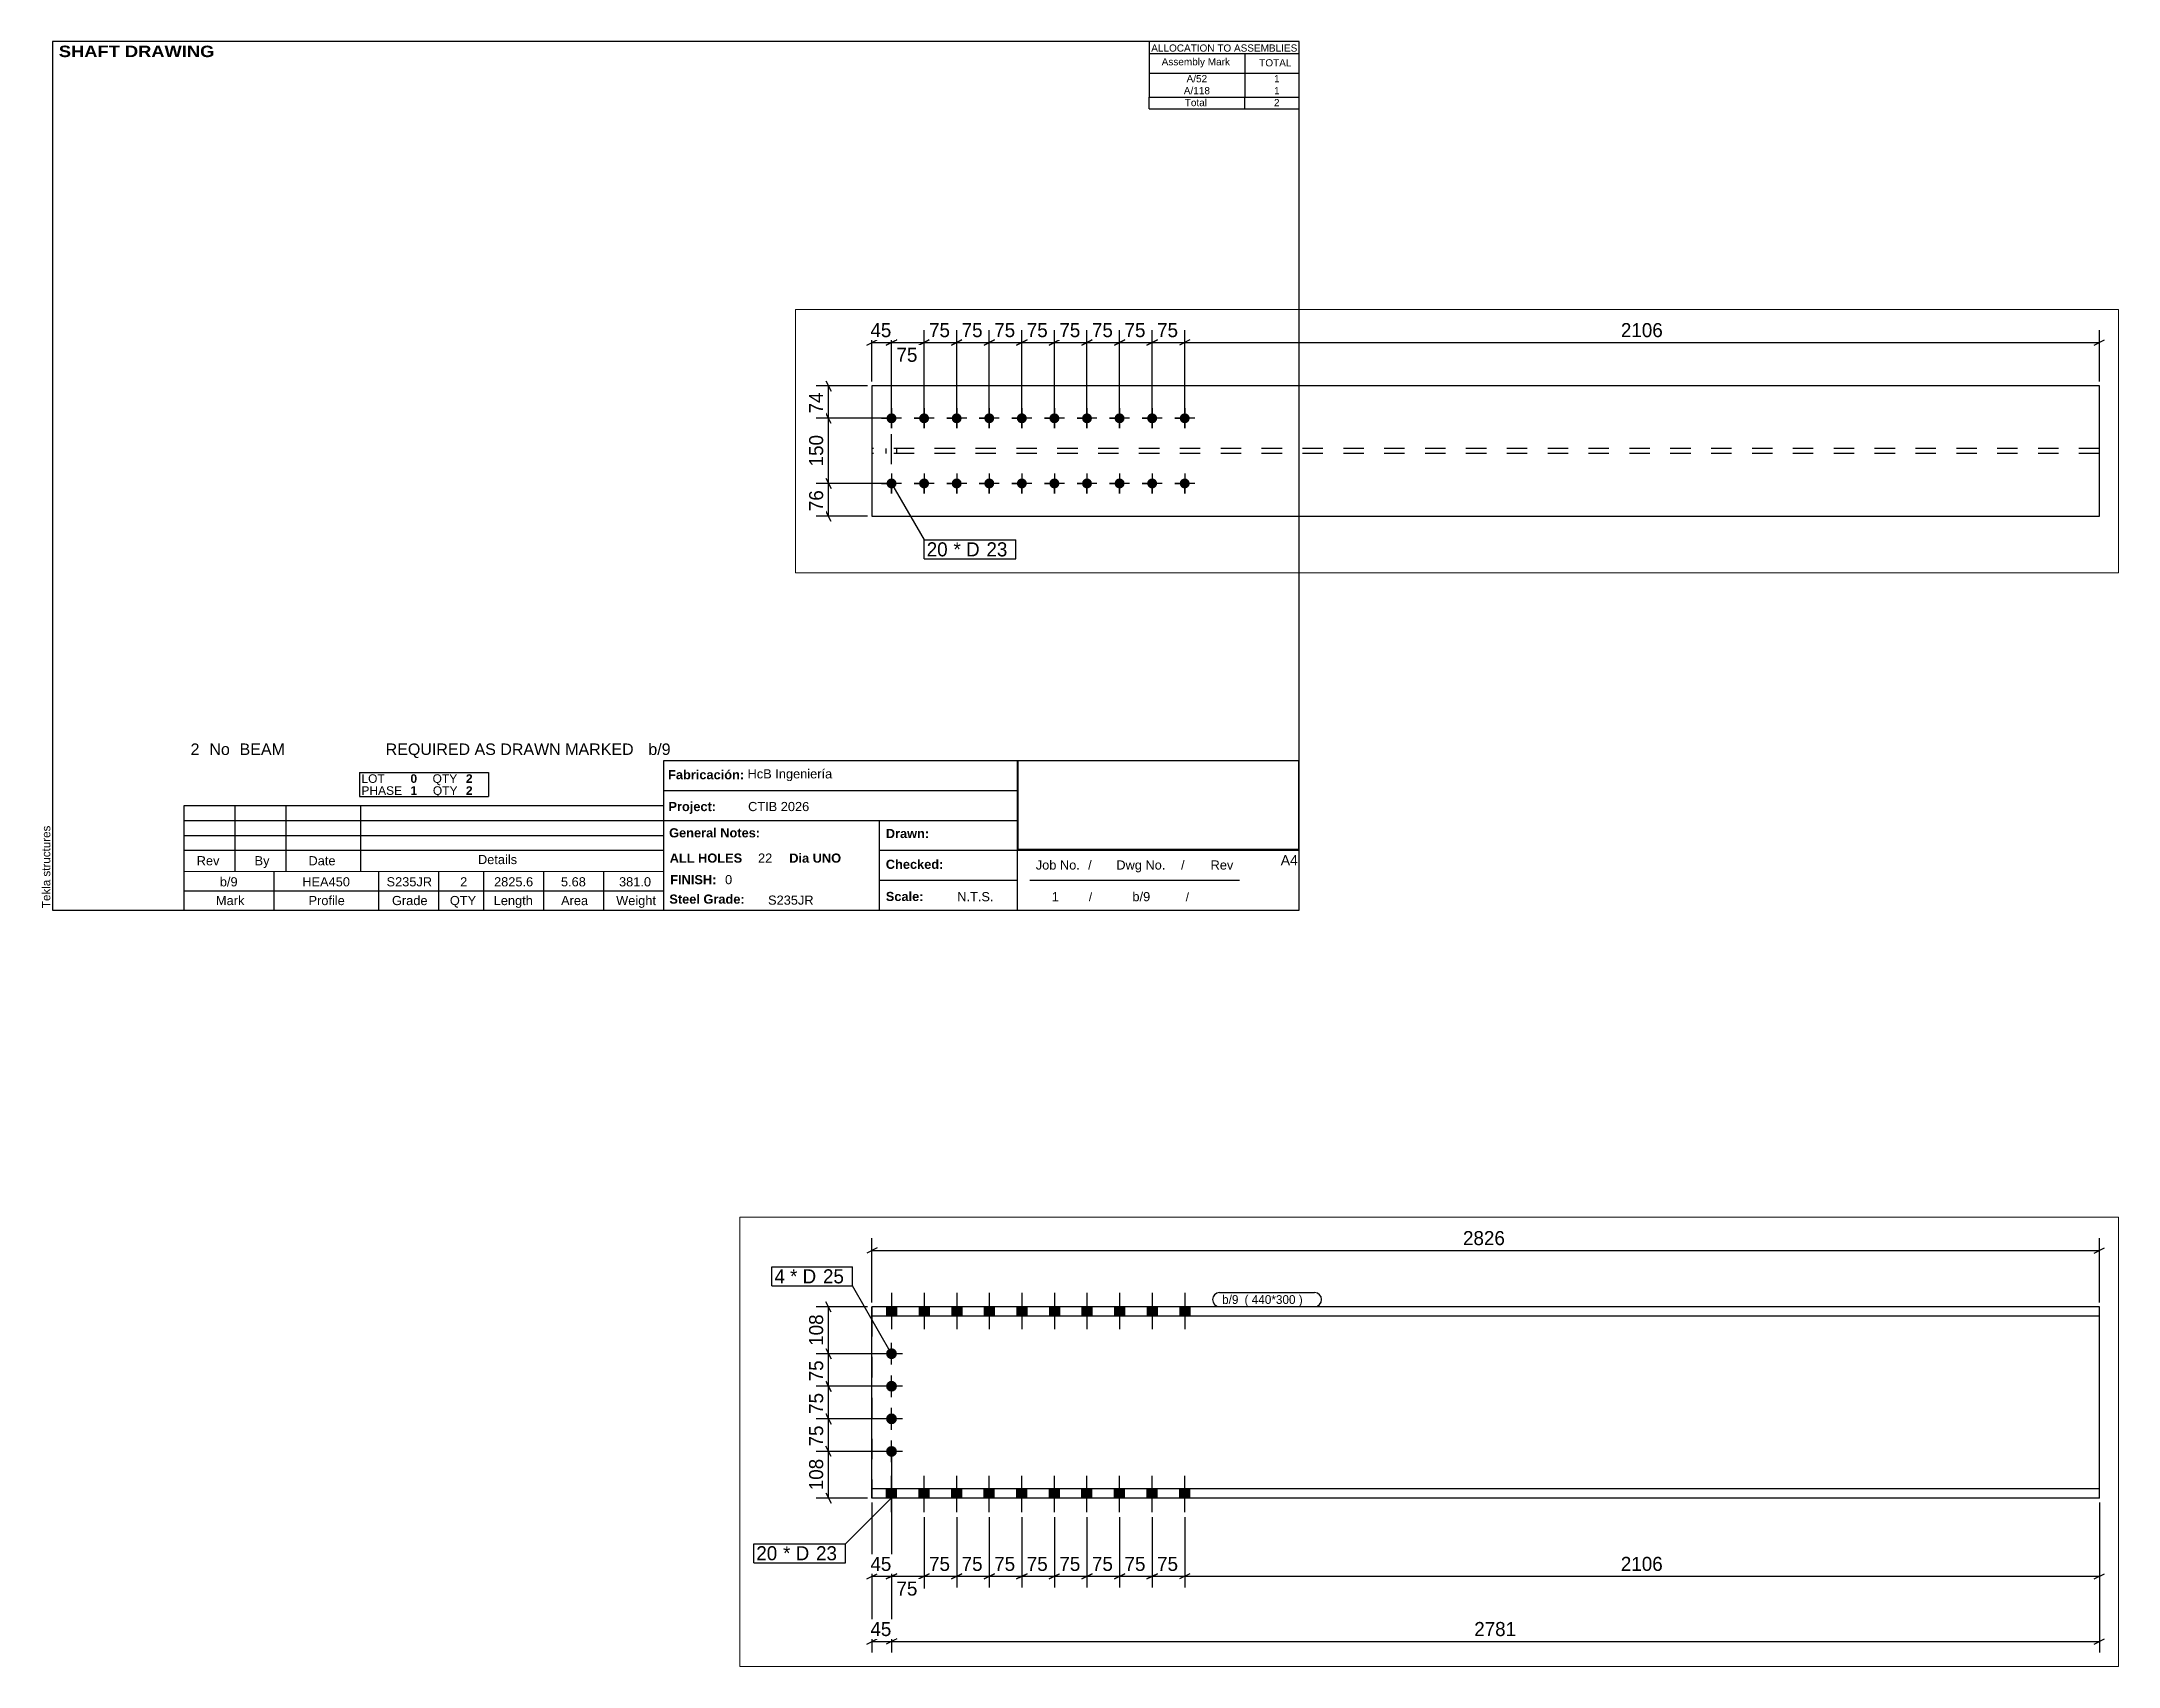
# Paper-space layout 'Layout1' of a CAD drawing. Header units: millimetres. Extents: x 2 to 481, y -169 to 205.
# The model-space entities are those that its viewports show. They can reach past a viewport. Long polylines and large blocks are cut down to what shows.
import ezdxf

# ---------------------------------------------------------------- set-up
doc = ezdxf.new("R2010")
doc.units = ezdxf.units.MM
doc.linetypes.add('DXK_LINE_DOT2', pattern=[3.9198, 1.9599, -1.9599])
doc.linetypes.add('DXK_LINE_DOT4', pattern=[0.9408, 0.4704, -0.4704])
doc.layers.add('Viewport layer', color=7, linetype='Continuous', plot=False)
doc.styles.add('Arial', font='ARIAL.TTF', dxfattribs={"height": 0.2})
doc.styles.add('Arial Black', font='ARIBLK.TTF', dxfattribs={"height": 0.2})
doc.styles.add('Arial Bold', font='ARIALBD.TTF', dxfattribs={"height": 0.2})
doc.styles.add('Comic Sans MS', font='COMIC.TTF', dxfattribs={"height": 0.2})

msp = doc.modelspace()

# ---------------------------------------------------------------- hatches: boundary and pattern name
at = {"linetype": 'Continuous'}
for points in [[(8383.8, 806.6), (8406.8, 806.6), (8406.8, 827.6), (8383.8, 827.6)], [(8383.8, 806.6), (8406.8, 806.6), (8406.8, 827.6), (8383.8, 827.6)], [(8458.8, 806.6), (8481.8, 806.6), (8481.8, 827.6), (8458.8, 827.6)], [(8458.8, 806.6), (8481.8, 806.6), (8481.8, 827.6), (8458.8, 827.6)], [(8533.8, 806.6), (8556.8, 806.6), (8556.8, 827.6), (8533.8, 827.6)], [(8533.8, 806.6), (8556.8, 806.6), (8556.8, 827.6), (8533.8, 827.6)], [(8608.8, 806.6), (8631.8, 806.6), (8631.8, 827.6), (8608.8, 827.6)], [(8608.8, 806.6), (8631.8, 806.6), (8631.8, 827.6), (8608.8, 827.6)], [(8683.8, 806.6), (8706.8, 806.6), (8706.8, 827.6), (8683.8, 827.6)], [(8683.8, 806.6), (8706.8, 806.6), (8706.8, 827.6), (8683.8, 827.6)], [(8758.8, 806.6), (8781.8, 806.6), (8781.8, 827.6), (8758.8, 827.6)], [(8758.8, 806.6), (8781.8, 806.6), (8781.8, 827.6), (8758.8, 827.6)], [(8833.8, 806.6), (8856.8, 806.6), (8856.8, 827.6), (8833.8, 827.6)], [(8833.8, 806.6), (8856.8, 806.6), (8856.8, 827.6), (8833.8, 827.6)], [(8908.8, 806.6), (8931.8, 806.6), (8931.8, 827.6), (8908.8, 827.6)], [(8908.8, 806.6), (8931.8, 806.6), (8931.8, 827.6), (8908.8, 827.6)], [(8983.8, 806.6), (9006.8, 806.6), (9006.8, 827.6), (8983.8, 827.6)], [(8983.8, 806.6), (9006.8, 806.6), (9006.8, 827.6), (8983.8, 827.6)], [(9058.8, 806.6), (9081.8, 806.6), (9081.8, 827.6), (9058.8, 827.6)], [(9058.8, 806.6), (9081.8, 806.6), (9081.8, 827.6), (9058.8, 827.6)], [(8382.8, 720.1, -1), (8407.8, 720.1, -1)], [(8382.8, 645.1, -1), (8407.8, 645.1, -1)], [(8382.8, 570.1, -1), (8407.8, 570.1, -1)], [(8382.8, 495.1, -1), (8407.8, 495.1, -1)], [(8383.8, 387.6), (8406.8, 387.6), (8406.8, 408.6), (8383.8, 408.6)], [(8383.8, 387.6), (8406.8, 387.6), (8406.8, 408.6), (8383.8, 408.6)], [(8458.8, 387.6), (8481.8, 387.6), (8481.8, 408.6), (8458.8, 408.6)], [(8458.8, 387.6), (8481.8, 387.6), (8481.8, 408.6), (8458.8, 408.6)], [(8533.8, 387.6), (8556.8, 387.6), (8556.8, 408.6), (8533.8, 408.6)], [(8533.8, 387.6), (8556.8, 387.6), (8556.8, 408.6), (8533.8, 408.6)], [(8608.8, 387.6), (8631.8, 387.6), (8631.8, 408.6), (8608.8, 408.6)], [(8608.8, 387.6), (8631.8, 387.6), (8631.8, 408.6), (8608.8, 408.6)], [(8683.8, 387.6), (8706.8, 387.6), (8706.8, 408.6), (8683.8, 408.6)], [(8683.8, 387.6), (8706.8, 387.6), (8706.8, 408.6), (8683.8, 408.6)], [(8758.8, 387.6), (8781.8, 387.6), (8781.8, 408.6), (8758.8, 408.6)], [(8758.8, 387.6), (8781.8, 387.6), (8781.8, 408.6), (8758.8, 408.6)], [(8833.8, 387.6), (8856.8, 387.6), (8856.8, 408.6), (8833.8, 408.6)], [(8833.8, 387.6), (8856.8, 387.6), (8856.8, 408.6), (8833.8, 408.6)], [(8908.8, 387.6), (8931.8, 387.6), (8931.8, 408.6), (8908.8, 408.6)], [(8908.8, 387.6), (8931.8, 387.6), (8931.8, 408.6), (8908.8, 408.6)], [(8983.8, 387.6), (9006.8, 387.6), (9006.8, 408.6), (8983.8, 408.6)], [(8983.8, 387.6), (9006.8, 387.6), (9006.8, 408.6), (8983.8, 408.6)], [(9058.8, 387.6), (9081.8, 387.6), (9081.8, 408.6), (9058.8, 408.6)], [(9058.8, 387.6), (9081.8, 387.6), (9081.8, 408.6), (9058.8, 408.6)], [(221.4, 344.4, -1), (221.4, 367.4, -1)], [(296.4, 344.4, -1), (296.4, 367.4, -1)], [(371.4, 344.4, -1), (371.4, 367.4, -1)], [(446.4, 344.4, -1), (446.4, 367.4, -1)], [(521.4, 344.4, -1), (521.4, 367.4, -1)], [(596.4, 344.4, -1), (596.4, 367.4, -1)], [(671.4, 344.4, -1), (671.4, 367.4, -1)], [(746.4, 344.4, -1), (746.4, 367.4, -1)], [(821.4, 344.4, -1), (821.4, 367.4, -1)], [(896.4, 344.4, -1), (896.4, 367.4, -1)], [(221.4, 194.4, -1), (221.4, 217.4, -1)], [(296.4, 194.4, -1), (296.4, 217.4, -1)], [(371.4, 194.4, -1), (371.4, 217.4, -1)], [(446.4, 194.4, -1), (446.4, 217.4, -1)], [(521.4, 194.4, -1), (521.4, 217.4, -1)], [(596.4, 194.4, -1), (596.4, 217.4, -1)], [(671.4, 194.4, -1), (671.4, 217.4, -1)], [(746.4, 194.4, -1), (746.4, 217.4, -1)], [(821.4, 194.4, -1), (821.4, 217.4, -1)], [(896.4, 194.4, -1), (896.4, 217.4, -1)]]:
    msp.add_hatch(color=3, dxfattribs=at).paths.add_polyline_path(points)

# ---------------------------------------------------------------- linework, layer by layer
at = {"color": 8, "linetype": 'Continuous'}
for p, q in [((8362.3, 963.6), (8338.3, 951.6)), ((8350.3, 837.6), (8350.3, 986)), ((8350.3, 957.6), (11175.8, 957.6)), ((11163.8, 951.6), (11187.8, 963.6)), ((11175.8, 837.6), (11175.8, 986)), ((8340.3, 827.6), (8221.9, 827.6)), ((8256.3, 815.6), (8244.3, 839.6)), ((8250.3, 720.1), (8250.3, 827.6)), ((8385.3, 720.1), (8221.9, 720.1)), ((8244.3, 732.1), (8256.3, 708.1)), ((8385.3, 645.1), (8221.9, 645.1)), ((8256.3, 633.1), (8244.3, 657.1)), ((8256.3, 558.1), (8244.3, 582.1)), ((164.4, 524.3), (188.4, 536.3)), ((176.4, 440.3), (176.4, 558.7)), ((209.4, 524.3), (233.4, 536.3)), ((221.4, 365.9), (221.4, 555.9)), ((284.4, 524.3), (308.4, 536.3)), ((296.4, 365.9), (296.4, 558.7)), ((359.4, 524.3), (383.4, 536.3)), ((371.4, 365.9), (371.4, 558.7)), ((434.4, 524.3), (458.4, 536.3)), ((446.4, 365.9), (446.4, 558.7)), ((509.4, 524.3), (533.4, 536.3)), ((521.4, 365.9), (521.4, 558.7)), ((521.4, 530.3), (596.4, 530.3)), ((608.4, 536.3), (584.4, 524.3)), ((596.4, 365.9), (596.4, 558.7)), ((659.4, 524.3), (683.4, 536.3)), ((671.4, 365.9), (671.4, 558.7)), ((734.4, 524.3), (758.4, 536.3)), ((746.4, 365.9), (746.4, 558.7)), ((809.4, 524.3), (833.4, 536.3)), ((821.4, 365.9), (821.4, 558.7)), ((821.4, 530.3), (896.4, 530.3)), ((908.4, 536.3), (884.4, 524.3)), ((908.4, 536.3), (884.4, 524.3)), ((896.4, 365.9), (896.4, 558.7)), ((896.4, 365.9), (896.4, 558.7)), ((896.4, 530.3), (3002, 530.3)), ((2990, 524.3), (3014, 536.3)), ((3002, 440.3), (3002, 558.7)), ((8385.3, 570.1), (8221.9, 570.1)), ((8385.3, 495.1), (8221.9, 495.1)), ((8256.3, 483.1), (8244.3, 507.1)), ((8395.3, 485.1), (8395.3, 32)), ((8395.3, 485.1), (8395.3, 32)), ((8395.3, 485.1), (8395.3, 179.2)), ((166.4, 430.3), (48, 430.3)), ((70.4, 442.3), (82.4, 418.3)), ((76.4, 355.9), (76.4, 430.3)), ((8340.3, 387.6), (8221.9, 387.6)), ((8244.3, 399.6), (8256.3, 375.6)), ((211.4, 355.9), (48, 355.9)), ((211.4, 355.9), (48, 355.9)), ((82.4, 343.9), (70.4, 367.9)), ((76.4, 205.9), (76.4, 355.9)), ((8350.3, 377.6), (8350.3, 32)), ((8350.3, 377.6), (8350.3, 182)), ((8470.3, 343.6), (8470.3, 182)), ((8545.3, 343.6), (8545.3, 182)), ((8620.3, 343.6), (8620.3, 182)), ((8695.3, 343.6), (8695.3, 182)), ((8770.3, 343.6), (8770.3, 182)), ((8845.3, 343.6), (8845.3, 182)), ((8920.3, 343.6), (8920.3, 182)), ((8995.3, 343.6), (8995.3, 182)), ((9070.3, 343.6), (9070.3, 182)), ((9070.3, 343.6), (9070.3, 182)), ((11175.8, 377.6), (11175.8, 32)), ((11175.8, 377.6), (11175.8, 182)), ((211.4, 205.9), (48, 205.9)), ((211.4, 205.9), (48, 205.9)), ((70.4, 217.9), (82.4, 193.9)), ((76.4, 130.3), (76.4, 205.9)), ((8338.3, 201.6), (8362.3, 213.6)), ((8383.3, 201.6), (8407.3, 213.6)), ((8458.3, 201.6), (8482.3, 213.6)), ((8533.3, 201.6), (8557.3, 213.6)), ((8608.3, 201.6), (8632.3, 213.6)), ((8683.3, 201.6), (8707.3, 213.6)), ((8695.3, 207.6), (8770.3, 207.6)), ((8782.3, 213.6), (8758.3, 201.6)), ((8833.3, 201.6), (8857.3, 213.6)), ((8908.3, 201.6), (8932.3, 213.6)), ((8983.3, 201.6), (9007.3, 213.6)), ((8995.3, 207.6), (9070.3, 207.6)), ((9082.3, 213.6), (9058.3, 201.6)), ((9082.3, 213.6), (9058.3, 201.6)), ((9070.3, 207.6), (11175.8, 207.6)), ((11163.8, 201.6), (11187.8, 213.6)), ((166.4, 130.3), (48, 130.3)), ((82.4, 118.3), (70.4, 142.3)), ((8338.3, 51.6), (8362.3, 63.6)), ((8350.3, 57.6), (8395.3, 57.6)), ((8407.3, 63.6), (8383.3, 51.6)), ((8407.3, 63.6), (8383.3, 51.6)), ((8395.3, 57.6), (11175.8, 57.6)), ((11163.8, 51.6), (11187.8, 63.6))]:
    msp.add_line(p, q, dxfattribs=at)
at = {"color": 7, "linetype": 'Continuous'}
for p, q in [((8350.3, 806.6), (8350.3, 827.6)), ((8350.3, 827.6), (8350.3, 827.6)), ((11175.8, 827.6), (8350.3, 827.6)), ((11175.8, 387.6), (11175.8, 827.6)), ((8350.3, 408.6), (8350.3, 806.6)), ((8350.3, 806.6), (8350.3, 806.6)), ((11175.8, 806.6), (8350.3, 806.6)), ((176.4, 430.3), (176.4, 130.3)), ((3002, 430.3), (176.4, 430.3)), ((3002, 130.3), (3002, 430.3)), ((8350.3, 387.6), (8350.3, 408.6)), ((8350.3, 408.6), (8350.3, 408.6)), ((11175.8, 408.6), (8350.3, 408.6)), ((8350.3, 387.6), (8350.3, 387.6)), ((11175.8, 387.6), (8350.3, 387.6)), ((176.4, 130.3), (3002, 130.3))]:
    msp.add_line(p, q, dxfattribs=at)
at = {"color": 7, "linetype": 'DXK_LINE_DOT4'}
for p, q in [((8350.3, 827.6), (8350.3, 806.6)), ((8350.3, 806.6), (8350.3, 806.6)), ((8350.3, 806.6), (8350.3, 408.6)), ((8350.3, 408.6), (8350.3, 408.6)), ((8350.3, 408.6), (8350.3, 387.6)), ((3002, 286.1), (176.4, 286.1)), ((3002, 274.6), (176.4, 274.6))]:
    msp.add_line(p, q, dxfattribs=at)
at = {"color": 3, "linetype": 'Continuous'}
for p, q in [((8383.8, 827.6), (8383.8, 806.6)), ((8383.8, 827.6), (8383.8, 806.6)), ((8395.3, 859.8), (8395.3, 776.6)), ((8395.3, 859.8), (8395.3, 776.6)), ((8406.8, 827.6), (8406.8, 806.6)), ((8406.8, 827.6), (8406.8, 806.6)), ((8458.8, 827.6), (8458.8, 806.6)), ((8458.8, 827.6), (8458.8, 806.6)), ((8470.3, 859.8), (8470.3, 776.6)), ((8470.3, 859.8), (8470.3, 776.6)), ((8481.8, 827.6), (8481.8, 806.6)), ((8481.8, 827.6), (8481.8, 806.6)), ((8533.8, 827.6), (8533.8, 806.6)), ((8533.8, 827.6), (8533.8, 806.6)), ((8545.3, 859.8), (8545.3, 776.6)), ((8545.3, 859.8), (8545.3, 776.6)), ((8556.8, 827.6), (8556.8, 806.6)), ((8556.8, 827.6), (8556.8, 806.6)), ((8608.8, 827.6), (8608.8, 806.6)), ((8608.8, 827.6), (8608.8, 806.6)), ((8620.3, 859.8), (8620.3, 776.6)), ((8620.3, 859.8), (8620.3, 776.6)), ((8631.8, 827.6), (8631.8, 806.6)), ((8631.8, 827.6), (8631.8, 806.6)), ((8683.8, 827.6), (8683.8, 806.6)), ((8683.8, 827.6), (8683.8, 806.6)), ((8695.3, 859.8), (8695.3, 776.6)), ((8695.3, 859.8), (8695.3, 776.6)), ((8706.8, 827.6), (8706.8, 806.6)), ((8706.8, 827.6), (8706.8, 806.6)), ((8758.8, 827.6), (8758.8, 806.6)), ((8758.8, 827.6), (8758.8, 806.6)), ((8770.3, 859.8), (8770.3, 776.6)), ((8770.3, 859.8), (8770.3, 776.6)), ((8781.8, 827.6), (8781.8, 806.6)), ((8781.8, 827.6), (8781.8, 806.6)), ((8833.8, 827.6), (8833.8, 806.6)), ((8833.8, 827.6), (8833.8, 806.6)), ((8845.3, 859.8), (8845.3, 776.6)), ((8845.3, 859.8), (8845.3, 776.6)), ((8856.8, 827.6), (8856.8, 806.6)), ((8856.8, 827.6), (8856.8, 806.6)), ((8908.8, 827.6), (8908.8, 806.6)), ((8908.8, 827.6), (8908.8, 806.6)), ((8920.3, 859.8), (8920.3, 776.6)), ((8920.3, 859.8), (8920.3, 776.6)), ((8931.8, 827.6), (8931.8, 806.6)), ((8931.8, 827.6), (8931.8, 806.6)), ((8983.8, 827.6), (8983.8, 806.6)), ((8983.8, 827.6), (8983.8, 806.6)), ((8995.3, 859.8), (8995.3, 776.6)), ((8995.3, 859.8), (8995.3, 776.6)), ((9006.8, 827.6), (9006.8, 806.6)), ((9006.8, 827.6), (9006.8, 806.6)), ((9058.8, 827.6), (9058.8, 806.6)), ((9058.8, 827.6), (9058.8, 806.6)), ((9070.3, 859.8), (9070.3, 776.6)), ((9070.3, 859.8), (9070.3, 776.6)), ((9081.8, 827.6), (9081.8, 806.6)), ((9081.8, 827.6), (9081.8, 806.6)), ((8420.3, 720.1), (8370.3, 720.1)), ((8395.3, 695.1), (8395.3, 745.1)), ((8395.3, 620.1), (8395.3, 670.1)), ((8420.3, 645.1), (8370.3, 645.1)), ((8395.3, 545.1), (8395.3, 595.1)), ((8420.3, 570.1), (8370.3, 570.1)), ((8420.3, 495.1), (8370.3, 495.1)), ((8395.3, 470.1), (8395.3, 520.1)), ((8395.3, 355.4), (8395.3, 438.6)), ((8395.3, 355.4), (8395.3, 438.6)), ((8470.3, 355.4), (8470.3, 438.6)), ((8470.3, 355.4), (8470.3, 438.6)), ((8545.3, 355.4), (8545.3, 438.6)), ((8545.3, 355.4), (8545.3, 438.6)), ((8620.3, 355.4), (8620.3, 438.6)), ((8620.3, 355.4), (8620.3, 438.6)), ((8695.3, 355.4), (8695.3, 438.6)), ((8695.3, 355.4), (8695.3, 438.6)), ((8770.3, 355.4), (8770.3, 438.6)), ((8770.3, 355.4), (8770.3, 438.6)), ((8845.3, 355.4), (8845.3, 438.6)), ((8845.3, 355.4), (8845.3, 438.6)), ((8920.3, 355.4), (8920.3, 438.6)), ((8920.3, 355.4), (8920.3, 438.6)), ((8995.3, 355.4), (8995.3, 438.6)), ((8995.3, 355.4), (8995.3, 438.6)), ((9070.3, 355.4), (9070.3, 438.6)), ((9070.3, 355.4), (9070.3, 438.6)), ((8383.8, 387.6), (8383.8, 408.6)), ((8383.8, 387.6), (8383.8, 408.6)), ((8406.8, 387.6), (8406.8, 408.6)), ((8406.8, 387.6), (8406.8, 408.6)), ((8458.8, 387.6), (8458.8, 408.6)), ((8458.8, 387.6), (8458.8, 408.6)), ((8481.8, 387.6), (8481.8, 408.6)), ((8481.8, 387.6), (8481.8, 408.6)), ((8533.8, 387.6), (8533.8, 408.6)), ((8533.8, 387.6), (8533.8, 408.6)), ((8556.8, 387.6), (8556.8, 408.6)), ((8556.8, 387.6), (8556.8, 408.6)), ((8608.8, 387.6), (8608.8, 408.6)), ((8608.8, 387.6), (8608.8, 408.6)), ((8631.8, 387.6), (8631.8, 408.6)), ((8631.8, 387.6), (8631.8, 408.6)), ((8683.8, 387.6), (8683.8, 408.6)), ((8683.8, 387.6), (8683.8, 408.6)), ((8706.8, 387.6), (8706.8, 408.6)), ((8706.8, 387.6), (8706.8, 408.6)), ((8758.8, 387.6), (8758.8, 408.6)), ((8758.8, 387.6), (8758.8, 408.6)), ((8781.8, 387.6), (8781.8, 408.6)), ((8781.8, 387.6), (8781.8, 408.6)), ((8833.8, 387.6), (8833.8, 408.6)), ((8833.8, 387.6), (8833.8, 408.6)), ((8856.8, 387.6), (8856.8, 408.6)), ((8856.8, 387.6), (8856.8, 408.6)), ((8908.8, 387.6), (8908.8, 408.6)), ((8908.8, 387.6), (8908.8, 408.6)), ((8931.8, 387.6), (8931.8, 408.6)), ((8931.8, 387.6), (8931.8, 408.6)), ((8983.8, 387.6), (8983.8, 408.6)), ((8983.8, 387.6), (8983.8, 408.6)), ((9006.8, 387.6), (9006.8, 408.6)), ((9006.8, 387.6), (9006.8, 408.6)), ((9058.8, 387.6), (9058.8, 408.6)), ((9058.8, 387.6), (9058.8, 408.6)), ((9081.8, 387.6), (9081.8, 408.6)), ((9081.8, 387.6), (9081.8, 408.6)), ((244.4, 355.9), (198.4, 355.9)), ((198.4, 355.9), (213.7, 355.9)), ((221.4, 378.9), (221.4, 332.9)), ((221.4, 378.9), (221.4, 363.6)), ((221.4, 332.9), (221.4, 348.2)), ((244.4, 355.9), (229.1, 355.9)), ((319.4, 355.9), (273.4, 355.9)), ((273.4, 355.9), (288.7, 355.9)), ((296.4, 378.9), (296.4, 332.9)), ((296.4, 378.9), (296.4, 363.6)), ((296.4, 332.9), (296.4, 348.2)), ((319.4, 355.9), (304.1, 355.9)), ((394.4, 355.9), (348.4, 355.9)), ((348.4, 355.9), (363.7, 355.9)), ((371.4, 378.9), (371.4, 332.9)), ((371.4, 378.9), (371.4, 363.6)), ((371.4, 332.9), (371.4, 348.2)), ((394.4, 355.9), (379.1, 355.9)), ((469.4, 355.9), (423.4, 355.9)), ((423.4, 355.9), (438.7, 355.9)), ((446.4, 378.9), (446.4, 332.9)), ((446.4, 378.9), (446.4, 363.6)), ((446.4, 332.9), (446.4, 348.2)), ((469.4, 355.9), (454.1, 355.9)), ((544.4, 355.9), (498.4, 355.9)), ((498.4, 355.9), (513.7, 355.9)), ((521.4, 378.9), (521.4, 332.9)), ((521.4, 378.9), (521.4, 363.6)), ((521.4, 332.9), (521.4, 348.2)), ((544.4, 355.9), (529.1, 355.9)), ((619.4, 355.9), (573.4, 355.9)), ((573.4, 355.9), (588.7, 355.9)), ((596.4, 378.9), (596.4, 332.9)), ((596.4, 378.9), (596.4, 363.6)), ((596.4, 332.9), (596.4, 348.2)), ((619.4, 355.9), (604.1, 355.9)), ((694.4, 355.9), (648.4, 355.9)), ((648.4, 355.9), (663.7, 355.9)), ((671.4, 378.9), (671.4, 332.9)), ((671.4, 378.9), (671.4, 363.6)), ((671.4, 332.9), (671.4, 348.2)), ((694.4, 355.9), (679.1, 355.9)), ((769.4, 355.9), (723.4, 355.9)), ((723.4, 355.9), (738.7, 355.9)), ((746.4, 378.9), (746.4, 332.9)), ((746.4, 378.9), (746.4, 363.6)), ((746.4, 332.9), (746.4, 348.2)), ((769.4, 355.9), (754.1, 355.9)), ((844.4, 355.9), (798.4, 355.9)), ((798.4, 355.9), (813.7, 355.9)), ((821.4, 378.9), (821.4, 332.9)), ((821.4, 378.9), (821.4, 363.6)), ((821.4, 332.9), (821.4, 348.2)), ((844.4, 355.9), (829.1, 355.9)), ((919.4, 355.9), (873.4, 355.9)), ((873.4, 355.9), (888.7, 355.9)), ((896.4, 378.9), (896.4, 332.9)), ((896.4, 378.9), (896.4, 363.6)), ((896.4, 332.9), (896.4, 348.2)), ((919.4, 355.9), (904.1, 355.9)), ((244.4, 205.9), (198.4, 205.9)), ((198.4, 205.9), (213.7, 205.9)), ((221.4, 228.9), (221.4, 182.9)), ((221.4, 228.9), (221.4, 213.6)), ((221.4, 182.9), (221.4, 198.2)), ((244.4, 205.9), (229.1, 205.9)), ((319.4, 205.9), (273.4, 205.9)), ((273.4, 205.9), (288.7, 205.9)), ((296.4, 228.9), (296.4, 182.9)), ((296.4, 228.9), (296.4, 213.6)), ((296.4, 182.9), (296.4, 198.2)), ((319.4, 205.9), (304.1, 205.9)), ((394.4, 205.9), (348.4, 205.9)), ((348.4, 205.9), (363.7, 205.9)), ((371.4, 228.9), (371.4, 182.9)), ((371.4, 228.9), (371.4, 213.6)), ((371.4, 182.9), (371.4, 198.2)), ((394.4, 205.9), (379.1, 205.9)), ((469.4, 205.9), (423.4, 205.9)), ((423.4, 205.9), (438.7, 205.9)), ((446.4, 228.9), (446.4, 182.9)), ((446.4, 228.9), (446.4, 213.6)), ((446.4, 182.9), (446.4, 198.2)), ((469.4, 205.9), (454.1, 205.9)), ((544.4, 205.9), (498.4, 205.9)), ((498.4, 205.9), (513.7, 205.9)), ((521.4, 228.9), (521.4, 182.9)), ((521.4, 228.9), (521.4, 213.6)), ((521.4, 182.9), (521.4, 198.2)), ((544.4, 205.9), (529.1, 205.9)), ((619.4, 205.9), (573.4, 205.9)), ((573.4, 205.9), (588.7, 205.9)), ((596.4, 228.9), (596.4, 182.9)), ((596.4, 228.9), (596.4, 213.6)), ((596.4, 182.9), (596.4, 198.2)), ((619.4, 205.9), (604.1, 205.9)), ((694.4, 205.9), (648.4, 205.9)), ((648.4, 205.9), (663.7, 205.9)), ((671.4, 228.9), (671.4, 182.9)), ((671.4, 228.9), (671.4, 213.6)), ((671.4, 182.9), (671.4, 198.2)), ((694.4, 205.9), (679.1, 205.9)), ((769.4, 205.9), (723.4, 205.9)), ((723.4, 205.9), (738.7, 205.9)), ((746.4, 228.9), (746.4, 182.9)), ((746.4, 228.9), (746.4, 213.6)), ((746.4, 182.9), (746.4, 198.2)), ((769.4, 205.9), (754.1, 205.9)), ((844.4, 205.9), (798.4, 205.9)), ((798.4, 205.9), (813.7, 205.9)), ((821.4, 228.9), (821.4, 182.9)), ((821.4, 228.9), (821.4, 213.6)), ((821.4, 182.9), (821.4, 198.2)), ((844.4, 205.9), (829.1, 205.9)), ((919.4, 205.9), (873.4, 205.9)), ((873.4, 205.9), (888.7, 205.9)), ((896.4, 228.9), (896.4, 182.9)), ((896.4, 228.9), (896.4, 213.6)), ((896.4, 182.9), (896.4, 198.2)), ((919.4, 205.9), (904.1, 205.9))]:
    msp.add_line(p, q, dxfattribs=at)
at = {"color": 3, "linetype": 'DXK_LINE_DOT2'}
for p, q in [((221.4, 250.1), (221.4, 319.6)), ((221.4, 250.1), (221.4, 319.6)), ((221.4, 250.1), (221.4, 319.6)), ((221.4, 250.1), (221.4, 319.6)), ((208.9, 274.6), (208.9, 286.1)), ((208.9, 274.6), (208.9, 286.1)), ((208.9, 274.6), (208.9, 286.1)), ((208.9, 274.6), (208.9, 286.1)), ((233.9, 274.6), (233.9, 286.1)), ((233.9, 274.6), (233.9, 286.1)), ((233.9, 274.6), (233.9, 286.1)), ((233.9, 274.6), (233.9, 286.1))]:
    msp.add_line(p, q, dxfattribs=at)

# ---------------------------------------------------------------- wipeouts: each hides what was drawn before it
at = {"color": 0}
for points in [[(8152.1, 882), (8152.1, 914), (8126.1, 914), (8126.1, 882)], [(8136.1, 244.5), (8136.1, 276.5), (8084, 276.5), (8084, 244.5)], [(354.5, 38), (354.5, 70), (302.4, 70), (302.4, 38)]]:
    msp.add_wipeout(points, dxfattribs=at)

# ---------------------------------------------------------------- next in the draw order: wipeouts: each hides what was drawn before it
for points in [[(9821.6, 963.6), (9821.6, 1008.4), (9704.5, 1008.4), (9704.5, 963.6)], [(8152.1, 882), (8152.1, 914), (8126.1, 914), (8126.1, 882)], [(8244.3, 815.9), (8199.5, 815.9), (8199.5, 731.8), (8244.3, 731.8)], [(9202, 834.6), (9202, 854.6), (9156.3, 854.6), (9156.3, 834.6)], [(591.4, 536.3), (591.4, 581.1), (526.4, 581.1), (526.4, 536.3)], [(891.4, 536.3), (891.4, 581.1), (826.4, 581.1), (826.4, 536.3)], [(2004.3, 536.3), (2004.3, 581.1), (1894.1, 581.1), (1894.1, 536.3)], [(70.4, 323), (25.6, 323), (25.6, 238.8), (70.4, 238.8)], [(8136.1, 244.5), (8136.1, 276.5), (8084, 276.5), (8084, 244.5)], [(8765.2, 213.6), (8765.2, 258.4), (8700.3, 258.4), (8700.3, 213.6)], [(9065.2, 213.6), (9065.2, 258.4), (9000.3, 258.4), (9000.3, 213.6)], [(10178.1, 213.6), (10178.1, 258.4), (10067.9, 258.4), (10067.9, 213.6)], [(8405.2, 63.6), (8405.2, 108.4), (8340.3, 108.4), (8340.3, 63.6)], [(9840.6, 63.6), (9840.6, 108.4), (9730.4, 108.4), (9730.4, 63.6)], [(354.5, 38), (354.5, 70), (302.4, 70), (302.4, 38)]]:
    msp.add_wipeout(points, dxfattribs=at)

# ---------------------------------------------------------------- next in the draw order: linework, layer by layer
at = {"color": 7, "linetype": 'Continuous'}
for p, q in [((8120.1, 876), (8120.1, 920)), ((8078, 238.5), (8078, 282.5)), ((221.4, 205.9), (296.4, 76)), ((296.4, 32), (296.4, 76))]:
    msp.add_line(p, q, dxfattribs=at)
at = {"color": 8, "linetype": 'Continuous'}
for p, q in [((8385.3, 720.1), (8221.9, 720.1)), ((8244.3, 732.1), (8256.3, 708.1)), ((8250.3, 645.1), (8250.3, 720.1)), ((446.4, 530.3), (521.4, 530.3)), ((533.4, 536.3), (509.4, 524.3)), ((521.4, 365.9), (521.4, 558.7)), ((584.4, 524.3), (608.4, 536.3)), ((596.4, 365.9), (596.4, 558.7)), ((746.4, 530.3), (821.4, 530.3)), ((833.4, 536.3), (809.4, 524.3)), ((821.4, 365.9), (821.4, 558.7)), ((82.4, 343.9), (70.4, 367.9)), ((8695.3, 343.6), (8695.3, 182)), ((8770.3, 343.6), (8770.3, 182)), ((8995.3, 343.6), (8995.3, 182)), ((70.4, 217.9), (82.4, 193.9)), ((8620.3, 207.6), (8695.3, 207.6)), ((8707.3, 213.6), (8683.3, 201.6)), ((8758.3, 201.6), (8782.3, 213.6)), ((8920.3, 207.6), (8995.3, 207.6)), ((9007.3, 213.6), (8983.3, 201.6))]:
    msp.add_line(p, q, dxfattribs=at)

# ---------------------------------------------------------------- next in the draw order: texts
at = {"color": 3, "style": 'Comic Sans MS'}
for s, p in [('2826', (9710.9, 970)), ('75', (532.8, 542.7)), ('75', (832.8, 542.7)), ('2106', (1900.5, 542.7)), ('75', (8706.7, 220)), ('75', (9006.7, 220)), ('2106', (10074.3, 220)), ('45', (8346.7, 70)), ('2781', (9736.8, 70))]:
    msp.add_text(s, height=32.38, dxfattribs=at).set_placement(p)
for s, p in [('108', (8237.9, 738.2)), ('150', (64, 245.2))]:
    msp.add_text(s, height=32.38, rotation=90.0002, dxfattribs=at).set_placement(p)

# ---------------------------------------------------------------- next in the draw order: wipeouts: each hides what was drawn before it
at = {"color": 0}
for points in [[(8227.9, 882), (8227.9, 914), (8161.7, 914), (8161.7, 882)], [(9202, 834.6), (9202, 854.6), (9156.3, 854.6), (9156.3, 834.6)], [(8211.9, 244.5), (8211.9, 276.5), (8145.7, 276.5), (8145.7, 244.5)], [(430.3, 38), (430.3, 70), (364.1, 70), (364.1, 38)]]:
    msp.add_wipeout(points, dxfattribs=at)

# ---------------------------------------------------------------- next in the draw order: linework, layer by layer
at = {"color": 7, "linetype": 'Continuous'}
msp.add_arc((9150.3, 844.6), 16, 90, 270, dxfattribs=at)

# ---------------------------------------------------------------- next in the draw order: wipeouts: each hides what was drawn before it
at = {"color": 0}
for points in [[(8227.9, 882), (8227.9, 914), (8161.7, 914), (8161.7, 882)], [(9363.4, 834.6), (9363.4, 854.6), (9208, 854.6), (9208, 834.6)], [(8244.3, 715.1), (8199.5, 715.1), (8199.5, 650.1), (8244.3, 650.1)], [(516.4, 536.3), (516.4, 581.1), (451.4, 581.1), (451.4, 536.3)], [(816.4, 536.3), (816.4, 581.1), (751.4, 581.1), (751.4, 536.3)], [(70.4, 425.6), (25.6, 425.6), (25.6, 360.7), (70.4, 360.7)], [(8211.9, 244.5), (8211.9, 276.5), (8145.7, 276.5), (8145.7, 244.5)], [(8690.2, 213.6), (8690.2, 258.4), (8625.3, 258.4), (8625.3, 213.6)], [(8990.2, 213.6), (8990.2, 258.4), (8925.3, 258.4), (8925.3, 213.6)], [(70.4, 200.6), (25.6, 200.6), (25.6, 135.7), (70.4, 135.7)], [(430.3, 38), (430.3, 70), (364.1, 70), (364.1, 38)]]:
    msp.add_wipeout(points, dxfattribs=at)

# ---------------------------------------------------------------- next in the draw order: linework, layer by layer
at = {"color": 8, "linetype": 'Continuous'}
for p, q in [((8385.3, 645.1), (8221.9, 645.1)), ((8244.3, 657.1), (8256.3, 633.1)), ((8250.3, 570.1), (8250.3, 645.1)), ((371.4, 530.3), (446.4, 530.3)), ((458.4, 536.3), (434.4, 524.3)), ((446.4, 365.9), (446.4, 558.7)), ((671.4, 530.3), (746.4, 530.3)), ((758.4, 536.3), (734.4, 524.3)), ((746.4, 365.9), (746.4, 558.7)), ((8620.3, 343.6), (8620.3, 182)), ((8920.3, 343.6), (8920.3, 182)), ((8545.3, 207.6), (8620.3, 207.6)), ((8632.3, 213.6), (8608.3, 201.6)), ((8845.3, 207.6), (8920.3, 207.6)), ((8932.3, 213.6), (8908.3, 201.6))]:
    msp.add_line(p, q, dxfattribs=at)

# ---------------------------------------------------------------- next in the draw order: texts
at = {"color": 3, "style": 'Comic Sans MS'}
for s, height, p in [('4', 32.4, (8126.1, 882)), ('75', 32.38, (457.8, 542.7)), ('75', 32.38, (757.8, 542.7)), ('20', 32.38, (8084, 244.5)), ('75', 32.38, (8631.7, 220)), ('75', 32.38, (8931.7, 220)), ('20', 32.38, (302.4, 38))]:
    msp.add_text(s, height=height, dxfattribs=at).set_placement(p)
for s, p in [('75', (8237.9, 656.5)), ('74', (64, 367.1)), ('76', (64, 142.1))]:
    msp.add_text(s, height=32.38, rotation=90.0002, dxfattribs=at).set_placement(p)

# ---------------------------------------------------------------- next in the draw order: wipeouts: each hides what was drawn before it
at = {"color": 0}
for points in [[(8289.7, 882), (8289.7, 914), (8237.5, 914), (8237.5, 882)], [(9363.4, 834.6), (9363.4, 854.6), (9208, 854.6), (9208, 834.6)], [(8273.6, 244.5), (8273.6, 276.5), (8221.5, 276.5), (8221.5, 244.5)], [(492, 38), (492, 70), (439.9, 70), (439.9, 38)]]:
    msp.add_wipeout(points, dxfattribs=at)

# ---------------------------------------------------------------- next in the draw order: linework, layer by layer
at = {"color": 7, "linetype": 'Continuous'}
for p, q in [((9150.3, 860.6), (9369.4, 860.6)), ((9150.3, 828.6), (9369.4, 828.6))]:
    msp.add_line(p, q, dxfattribs=at)
msp.add_arc((9369.4, 844.6), 16, 270, 90, dxfattribs=at)

# ---------------------------------------------------------------- next in the draw order: texts
at = {"color": 3, "style": 'Comic Sans MS'}
for s, height, p in [('b/9', 20.23, (9156.3, 834.6)), ('(\xa0440*300\xa0) ', 20.234, (9208, 834.6))]:
    msp.add_text(s, height=height, dxfattribs=at).set_placement(p)

# ---------------------------------------------------------------- next in the draw order: wipeouts: each hides what was drawn before it
at = {"color": 0}
for points in [[(8289.7, 882), (8289.7, 914), (8237.5, 914), (8237.5, 882)], [(8244.3, 640.1), (8199.5, 640.1), (8199.5, 575.1), (8244.3, 575.1)], [(441.4, 536.3), (441.4, 581.1), (376.4, 581.1), (376.4, 536.3)], [(741.4, 536.3), (741.4, 581.1), (676.4, 581.1), (676.4, 536.3)], [(8273.6, 244.5), (8273.6, 276.5), (8221.5, 276.5), (8221.5, 244.5)], [(8615.2, 213.6), (8615.2, 258.4), (8550.3, 258.4), (8550.3, 213.6)], [(8915.2, 213.6), (8915.2, 258.4), (8850.3, 258.4), (8850.3, 213.6)], [(492, 38), (492, 70), (439.9, 70), (439.9, 38)]]:
    msp.add_wipeout(points, dxfattribs=at)

# ---------------------------------------------------------------- next in the draw order: linework, layer by layer
at = {"color": 7, "linetype": 'Continuous'}
for p, q in [((8120.1, 920), (8305.3, 920)), ((8305.3, 876), (8305.3, 920)), ((8120.1, 876), (8305.3, 876)), ((8395.3, 720.1), (8305.3, 876)), ((8395.3, 388.6), (8289.2, 282.5)), ((8078, 282.5), (8289.2, 282.5)), ((8289.2, 238.5), (8289.2, 282.5)), ((8078, 238.5), (8289.2, 238.5)), ((296.4, 76), (507.6, 76)), ((507.6, 32), (507.6, 76)), ((296.4, 32), (507.6, 32))]:
    msp.add_line(p, q, dxfattribs=at)
at = {"color": 8, "linetype": 'Continuous'}
for p, q in [((8244.3, 582.1), (8256.3, 558.1)), ((296.4, 530.3), (371.4, 530.3)), ((383.4, 536.3), (359.4, 524.3)), ((371.4, 365.9), (371.4, 558.7)), ((596.4, 530.3), (671.4, 530.3)), ((683.4, 536.3), (659.4, 524.3)), ((671.4, 365.9), (671.4, 558.7)), ((8385.3, 570.1), (8221.9, 570.1)), ((8250.3, 495.1), (8250.3, 570.1)), ((8545.3, 343.6), (8545.3, 182)), ((8845.3, 343.6), (8845.3, 182)), ((8470.3, 207.6), (8545.3, 207.6)), ((8557.3, 213.6), (8533.3, 201.6)), ((8770.3, 207.6), (8845.3, 207.6)), ((8857.3, 213.6), (8833.3, 201.6))]:
    msp.add_line(p, q, dxfattribs=at)

# ---------------------------------------------------------------- next in the draw order: texts
at = {"color": 3, "style": 'Comic Sans MS'}
for s, p in [('* D', (8161.7, 882)), ('25', (8237.5, 882)), ('75', (382.8, 542.7)), ('75', (682.8, 542.7)), ('* D', (8145.7, 244.5)), ('23', (8221.5, 244.5)), ('75', (8556.7, 220)), ('75', (8856.7, 220)), ('* D', (364.1, 38)), ('23', (439.9, 38))]:
    msp.add_text(s, height=32.38, dxfattribs=at).set_placement(p)
msp.add_text('75', height=32.38, rotation=90.0002, dxfattribs=at).set_placement((8237.9, 581.5))

# ---------------------------------------------------------------- next in the draw order: wipeouts: each hides what was drawn before it
at = {"color": 0}
for points in [[(366.4, 536.3), (366.4, 581.1), (301.4, 581.1), (301.4, 536.3)], [(666.4, 536.3), (666.4, 581.1), (601.4, 581.1), (601.4, 536.3)], [(8244.3, 565.1), (8199.5, 565.1), (8199.5, 500.1), (8244.3, 500.1)], [(8540.2, 213.6), (8540.2, 258.4), (8475.3, 258.4), (8475.3, 213.6)], [(8840.2, 213.6), (8840.2, 258.4), (8775.3, 258.4), (8775.3, 213.6)]]:
    msp.add_wipeout(points, dxfattribs=at)

# ---------------------------------------------------------------- next in the draw order: linework, layer by layer
at = {"color": 8, "linetype": 'Continuous'}
for p, q in [((221.4, 530.3), (296.4, 530.3)), ((308.4, 536.3), (284.4, 524.3)), ((296.4, 365.9), (296.4, 555.9)), ((8385.3, 495.1), (8221.9, 495.1)), ((8256.3, 483.1), (8244.3, 507.1)), ((8250.3, 387.6), (8250.3, 495.1)), ((8470.3, 343.6), (8470.3, 179.2)), ((8395.3, 207.6), (8470.3, 207.6)), ((8482.3, 213.6), (8458.3, 201.6))]:
    msp.add_line(p, q, dxfattribs=at)

# ---------------------------------------------------------------- next in the draw order: texts
at = {"color": 3, "style": 'Comic Sans MS'}
for p in [(307.8, 542.7), (607.8, 542.7), (8481.7, 220), (8781.7, 220)]:
    msp.add_text('75', height=32.38, dxfattribs=at).set_placement(p)
msp.add_text('75', height=32.38, rotation=90.0002, dxfattribs=at).set_placement((8237.9, 506.5))

# ---------------------------------------------------------------- next in the draw order: wipeouts: each hides what was drawn before it
at = {"color": 0}
for points in [[(291.4, 479.5), (291.4, 524.3), (226.4, 524.3), (226.4, 479.5)], [(8244.3, 483.4), (8199.5, 483.4), (8199.5, 399.3), (8244.3, 399.3)], [(8465.2, 156.8), (8465.2, 201.6), (8400.3, 201.6), (8400.3, 156.8)]]:
    msp.add_wipeout(points, dxfattribs=at)

# ---------------------------------------------------------------- next in the draw order: linework, layer by layer
at = {"color": 8, "linetype": 'Continuous'}
for p, q in [((176.4, 530.3), (221.4, 530.3)), ((233.4, 536.3), (209.4, 524.3)), ((221.4, 365.9), (221.4, 558.7)), ((8395.3, 485.1), (8395.3, 182)), ((8350.3, 207.6), (8395.3, 207.6)), ((8407.3, 213.6), (8383.3, 201.6))]:
    msp.add_line(p, q, dxfattribs=at)

# ---------------------------------------------------------------- next in the draw order: texts
at = {"color": 3, "style": 'Comic Sans MS'}
for p in [(232.8, 485.9), (8406.7, 163.2)]:
    msp.add_text('75', height=32.38, dxfattribs=at).set_placement(p)
msp.add_text('108', height=32.38, rotation=90.0002, dxfattribs=at).set_placement((8237.9, 405.7))

# ---------------------------------------------------------------- next in the draw order: wipeouts: each hides what was drawn before it
at = {"color": 0}
for points in [[(231.4, 536.3), (231.4, 581.1), (166.4, 581.1), (166.4, 536.3)], [(8405.2, 213.6), (8405.2, 258.4), (8340.3, 258.4), (8340.3, 213.6)]]:
    msp.add_wipeout(points, dxfattribs=at)

# ---------------------------------------------------------------- next in the draw order: texts
at = {"color": 3, "style": 'Comic Sans MS'}
for p in [(172.8, 542.7), (8346.7, 220)]:
    msp.add_text('45', height=32.38, dxfattribs=at).set_placement(p)

psp = doc.layouts.get("Layout1")

# ---------------------------------------------------------------- linework, layer by layer
at = {"color": 5, "linetype": 'Continuous'}
for p, q in [((292, 205), (5, 205)), ((5, 205), (5, 5)), ((292, 5), (292, 205)), ((5, 5), (292, 5))]:
    psp.add_line(p, q, dxfattribs=at)
at = {"color": 7, "linetype": 'Continuous'}
for p, q in [((257.51, 205), (257.51, 197.75)), ((257.57, 202.24), (292, 202.24)), ((279.49, 202.24), (279.49, 197.75)), ((257.51, 197.75), (257.51, 195)), ((257.57, 197.75), (292, 197.75)), ((279.49, 197.75), (279.49, 195)), ((257.51, 195), (257.51, 192.24)), ((257.51, 189.47), (257.51, 192.23)), ((257.54, 192.23), (292, 192.23)), ((279.49, 195), (279.49, 192.24)), ((279.49, 189.47), (279.49, 192.23)), ((257.51, 189.47), (292, 189.47)), ((145.72, 5), (145.72, 39.5)), ((145.75, 39.5), (292, 39.5)), ((227.14, 5), (227.14, 39.5)), ((75.68, 36.74), (105.35, 36.74)), ((75.68, 36.74), (75.68, 33.98)), ((75.68, 33.98), (75.68, 31.22)), ((105.35, 36.74), (105.35, 33.98)), ((105.35, 33.98), (105.35, 31.22)), ((35.31, 13.97), (35.31, 29.15)), ((35.31, 29.15), (145.71, 29.15)), ((47.04, 13.97), (47.04, 29.15)), ((58.77, 13.97), (58.77, 29.15)), ((75.68, 31.22), (105.35, 31.22)), ((76.02, 13.97), (76.02, 29.15)), ((145.71, 13.97), (145.71, 29.15)), ((145.72, 32.6), (227.14, 32.6)), ((35.31, 25.7), (145.71, 25.7)), ((145.72, 25.7), (227.14, 25.7)), ((195.4, 5), (195.4, 25.7)), ((35.31, 22.25), (145.71, 22.25)), ((35.31, 18.8), (145.71, 18.8)), ((195.4, 18.8), (292, 18.8)), ((35.31, 13.96), (145.71, 13.97)), ((35.31, 9.49), (35.31, 13.96)), ((56.01, 9.49), (56.01, 13.97)), ((80.16, 9.49), (80.16, 13.97)), ((93.96, 9.49), (93.96, 13.97)), ((104.31, 9.49), (104.31, 13.97)), ((118.11, 9.49), (118.11, 13.97)), ((131.91, 9.49), (131.91, 13.97)), ((195.4, 11.9), (227.14, 11.9)), ((229.99, 11.92), (278.29, 11.92)), ((35.31, 9.48), (145.72, 9.49)), ((35.31, 5), (35.31, 9.48)), ((56.01, 5), (56.01, 9.48)), ((80.16, 5), (80.16, 9.48)), ((93.96, 5), (93.96, 9.48)), ((104.31, 5), (104.31, 9.48)), ((118.11, 5), (118.11, 9.48)), ((131.91, 5), (131.91, 9.48))]:
    psp.add_line(p, q, dxfattribs=at)
at = {"color": 2, "linetype": 'Continuous'}
for p, q in [((227.28, 39.46), (291.86, 39.46)), ((227.29, 19.02), (227.29, 39.46)), ((291.96, 19.03), (291.96, 39.47)), ((227.28, 19.03), (291.86, 19.03))]:
    psp.add_line(p, q, dxfattribs=at)

# ---------------------------------------------------------------- texts
at = {"color": 7}
for s, height, style, p in [(' SHAFT DRAWING', 2.6342, 'Arial Black', (5.3, 201.42)), ('ALLOCATION TO ASSEMBLIES', 1.6475, 'Arial', (257.95, 202.68)), ('Assembly Mark', 1.6475, 'Arial', (260.35, 199.52)), ('TOTAL', 1.648, 'Arial', (282.81, 199.28)), ('2', 2.64, 'Arial', (36.8, 40.76)), ('No', 2.636, 'Arial', (41.13, 40.76)), ('BEAM', 2.636, 'Arial', (48.08, 40.76)), ('REQUIRED AS DRAWN MARKED', 2.636, 'Arial', (81.71, 40.76)), ('b/9', 2.636, 'Arial', (142.18, 40.76)), ('b/9', 2.109, 'Arial', (43.53, 10.5)), ('HEA450', 2.109, 'Arial', (62.51, 10.5)), ('S235JR', 2.109, 'Arial', (81.91, 10.5)), ('2', 2.11, 'Arial', (98.86, 10.5)), ('2825.6', 2.109, 'Arial', (106.66, 10.5)), ('5.68', 2.109, 'Arial', (122.06, 10.5)), ('381.0', 2.109, 'Arial', (135.43, 10.5)), ('FINISH:', 2.107, 'Arial Bold', (147.22, 11)), ('0', 2.11, 'Arial', (159.84, 11))]:
    psp.add_text(s, height=height, dxfattribs=dict(at, style=style)).set_placement(p)
at = {"color": 7, "linetype": 'Continuous'}
for s, height, style, p in [('A/52', 1.648, 'Arial', (266.09, 195.63)), ('1', 1.65, 'Arial', (286.23, 195.63)), ('A/118', 1.648, 'Arial', (265.45, 192.87)), ('Total', 1.648, 'Arial', (265.67, 190.12)), ('2', 1.65, 'Arial', (286.21, 190.12)), ('1', 1.65, 'Arial', (286.23, 192.87)), ('LOT', 1.977, 'Arial', (76.13, 34.33)), ('PHASE', 1.977, 'Arial', (76.13, 31.57)), ('0', 1.98, 'Arial Bold', (87.41, 34.33)), ('1', 1.98, 'Arial Bold', (87.41, 31.57)), ('QTY', 1.977, 'Arial', (92.51, 34.33)), ('QTY', 1.977, 'Arial', (92.58, 31.57)), ('2', 1.98, 'Arial Bold', (100.18, 34.33)), ('2', 1.98, 'Arial Bold', (100.18, 31.57)), ('Fabricación:', 2.1074, 'Arial Bold', (146.73, 35.16)), ('HcB Ingeniería', 2.1088, 'Arial', (165.02, 35.36)), ('Project:', 2.107, 'Arial Bold', (146.81, 27.83)), ('CTIB 2026', 2.109, 'Arial', (165.14, 27.83)), ('General Notes:', 2.1074, 'Arial Bold', (146.96, 21.78)), ('Drawn:', 2.107, 'Arial Bold', (196.85, 21.62)), ('Rev', 2.109, 'Arial', (38.21, 15.35)), ('By', 2.109, 'Arial', (51.53, 15.35)), ('Date', 2.109, 'Arial', (63.94, 15.35)), ('Details', 2.109, 'Arial', (102.96, 15.63)), ('ALL HOLES', 2.107, 'Arial Bold', (147.1, 15.96)), ('22', 2.109, 'Arial', (167.43, 15.96)), ('Dia UNO', 2.107, 'Arial Bold', (174.62, 15.96)), ('Checked:', 2.107, 'Arial Bold', (196.85, 14.53)), ('Job No.', 2.109, 'Arial', (231.37, 14.37)), ('/', 2.11, 'Arial', (243.42, 14.37)), ('Dwg No.', 2.109, 'Arial', (249.91, 14.37)), ('/', 2.11, 'Arial', (264.81, 14.37)), ('Rev', 2.109, 'Arial', (271.61, 14.37)), ('A4', 2.307, 'Arial', (287.76, 15.38)), ('Mark', 2.109, 'Arial', (42.64, 6.19)), ('Profile', 2.109, 'Arial', (63.95, 6.19)), ('Grade', 2.109, 'Arial', (83.16, 6.19)), ('QTY', 2.109, 'Arial', (96.49, 6.19)), ('Length', 2.109, 'Arial', (106.58, 6.19)), ('Area', 2.109, 'Arial', (122.09, 6.19)), ('Weight', 2.109, 'Arial', (134.77, 6.19)), ('Steel Grade:', 2.1074, 'Arial Bold', (147.01, 6.52)), ('S235JR', 2.109, 'Arial', (169.74, 6.28)), ('Scale:', 2.107, 'Arial Bold', (196.85, 7.13)), ('N.T.S.', 2.109, 'Arial', (213.29, 7.08)), ('1', 2.11, 'Arial', (235.04, 7.08)), ('/', 1.98, 'Arial', (243.58, 7.08)), ('b/9', 2.109, 'Arial', (253.62, 7.08)), ('/', 1.98, 'Arial', (265.88, 7.08))]:
    psp.add_text(s, height=height, dxfattribs=dict(at, style=style)).set_placement(p)
at = {"color": 174, "linetype": 'Continuous', "style": 'Arial'}
psp.add_text('Tekla structures', height=1.9102, rotation=90, dxfattribs=at).set_placement((4.5, 5.5))

# ---------------------------------------------------------------- viewports
at = {"layer": 'Viewport layer', "view_target_point": (1522.98, 303.36)}
psp.add_viewport(center=(328.32, 113.01), size=(304.6, 60.6726), view_center_point=(0, 0), view_height=606.7263, dxfattribs=at)
at = {"layer": 'Viewport layer', "view_target_point": (9632.88, 517)}
psp.add_viewport(center=(321.92, -117.39), size=(317.39, 103.4), view_center_point=(0, 0), view_height=1034, status=3, dxfattribs=at)

doc.saveas('drawing.dxf')
